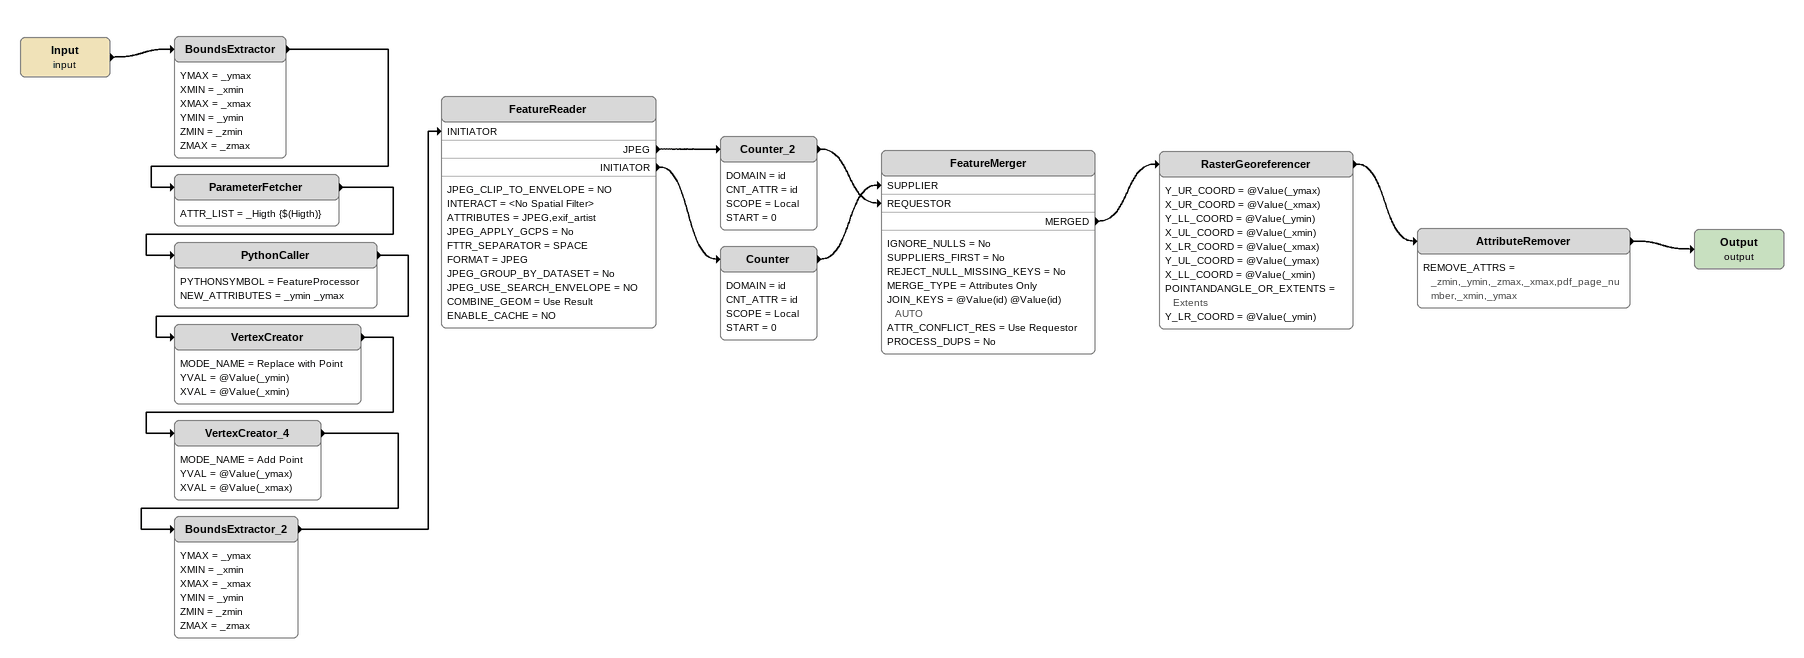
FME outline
Input (input)
    -> BoundsExtractor
BoundsExtractor
    YMAX = _ymax
    XMIN = _xmin
    XMAX = _xmax
    YMIN = _ymin
    ZMIN = _zmin
    ZMAX = _zmax
    -> ParameterFetcher
ParameterFetcher
    ATTR_LIST = _Higth {$(Higth)}
    -> PythonCaller
PythonCaller
    PYTHONSYMBOL = FeatureProcessor
    NEW_ATTRIBUTES = _ymin _ymax
    -> VertexCreator
VertexCreator
    MODE_NAME = Replace with Point
    YVAL = @Value(_ymin)
    XVAL = @Value(_xmin)
    -> VertexCreator_4
VertexCreator_4
    MODE_NAME = Add Point
    YVAL = @Value(_ymax)
    XVAL = @Value(_xmax)
    -> BoundsExtractor_2
BoundsExtractor_2
    YMAX = _ymax
    XMIN = _xmin
    XMAX = _xmax
    YMIN = _ymin
    ZMIN = _zmin
    ZMAX = _zmax
    -> FeatureReader [INITIATOR]
FeatureReader
    JPEG_CLIP_TO_ENVELOPE = NO
    INTERACT = <No Spatial Filter>
    ATTRIBUTES = JPEG,exif_artist
    JPEG_APPLY_GCPS = No
    FTTR_SEPARATOR = SPACE
    FORMAT = JPEG
    JPEG_GROUP_BY_DATASET = No
    JPEG_USE_SEARCH_ENVELOPE = NO
    COMBINE_GEOM = Use Result
    ENABLE_CACHE = NO
    JPEG -> Counter_2
    INITIATOR -> Counter
Counter_2
    DOMAIN = id
    CNT_ATTR = id
    SCOPE = Local
    START = 0
    -> FeatureMerger [REQUESTOR]
Counter
    DOMAIN = id
    CNT_ATTR = id
    SCOPE = Local
    START = 0
    -> FeatureMerger [SUPPLIER]
FeatureMerger
    IGNORE_NULLS = No
    SUPPLIERS_FIRST = No
    REJECT_NULL_MISSING_KEYS = No
    MERGE_TYPE = Attributes Only
    JOIN_KEYS = @Value(id) @Value(id) AUTO
    ATTR_CONFLICT_RES = Use Requestor
    PROCESS_DUPS = No
    MERGED -> RasterGeoreferencer
RasterGeoreferencer
    Y_UR_COORD = @Value(_ymax)
    X_UR_COORD = @Value(_xmax)
    Y_LL_COORD = @Value(_ymin)
    X_UL_COORD = @Value(_xmin)
    X_LR_COORD = @Value(_xmax)
    Y_UL_COORD = @Value(_ymax)
    X_LL_COORD = @Value(_xmin)
    POINTANDANGLE_OR_EXTENTS = Extents
    Y_LR_COORD = @Value(_ymin)
    -> AttributeRemover
AttributeRemover
    REMOVE_ATTRS = _zmin,_ymin,_zmax,_xmax,pdf_page_number,_xmin,_ymax
    -> Output (output)
Output (output)
